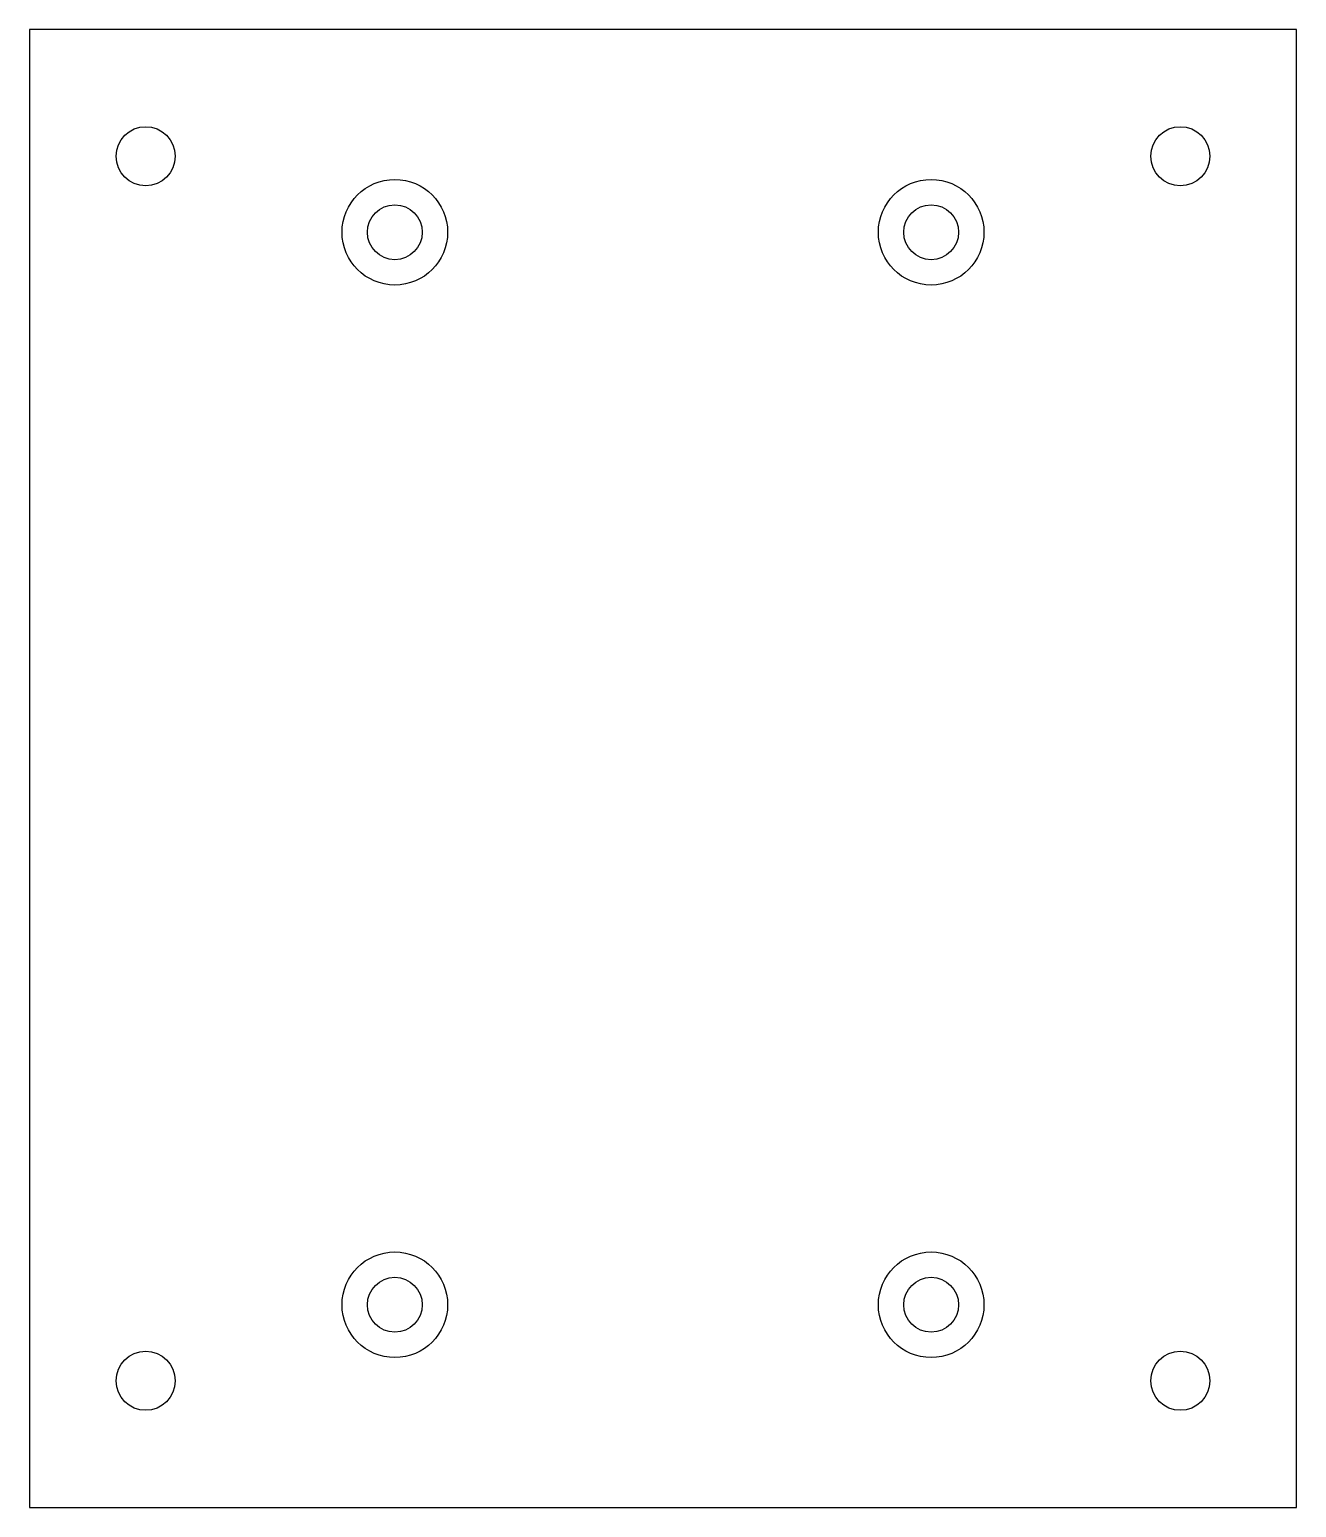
# Model space of a CAD drawing. Header units: millimetres. Extents: x -30 to 30, y -35 to 35.
import ezdxf

# ---------------------------------------------------------------- set-up
doc = ezdxf.new("R2010")
doc.units = ezdxf.units.MM
for name, color, linetype in [('P2_BOSS_OUTER', 5, 'Continuous'), ('P2_HOLES', 3, 'Continuous'), ('PI4_HOLES', 1, 'Continuous'), ('PLATE', 7, 'Continuous')]:
    doc.layers.add(name, color=color, linetype=linetype)

msp = doc.modelspace()

# ---------------------------------------------------------------- linework, layer by layer
at = {"layer": 'P2_BOSS_OUTER'}
for centre in [(-12.7, 25.4), (12.7, 25.4), (-12.7, -25.4), (12.7, -25.4)]:
    msp.add_circle(centre, 2.5, dxfattribs=at)
at = {"layer": 'P2_HOLES'}
for centre in [(-12.7, 25.4), (12.7, 25.4), (-12.7, -25.4), (12.7, -25.4)]:
    msp.add_circle(centre, 1.3, dxfattribs=at)
at = {"layer": 'PI4_HOLES'}
for centre in [(-24.5, 29), (24.5, 29), (-24.5, -29), (24.5, -29)]:
    msp.add_circle(centre, 1.4, dxfattribs=at)
at = {"layer": 'PLATE'}
msp.add_lwpolyline([(-30, -35), (30, -35), (30, 35), (-30, 35)], close=True, dxfattribs=at)

doc.saveas('drawing.dxf')
